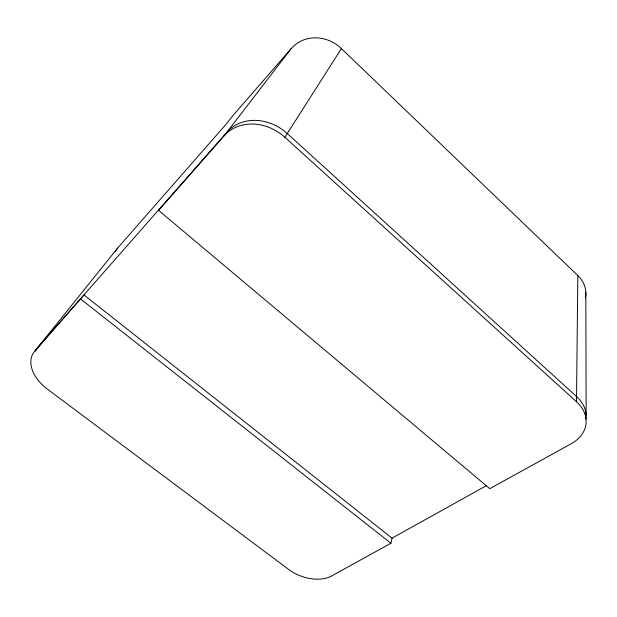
<?xml version="1.0" encoding="UTF-8"?>
<svg xmlns="http://www.w3.org/2000/svg" width="617" height="617" viewBox="0 0 617 617"><rect width="100%" height="100%" fill="white"/><g stroke="black" fill="none" stroke-linecap="round" stroke-linejoin="round"><path stroke-width="0.93" d="M161.677 206.456L158.608 210.382L489.798 488.672L571.249 443.723A40.93 29.685 5.6 0 0 576.509 401.76L577.844 275.591L341.394 48.589A36.642 33.588 47.4 0 0 291.209 48.589L232.779 115.749L226.323 123.978L117.631 248.08L34.668 351.343A35.184 22.883 32.5 0 0 47.355 389.119L289.034 569.715A31.621 19.551 18.8 0 0 331.506 576.023L390.923 543.238L392.05 538.14L486.196 485.772M158.608 210.382L224.218 135.748A44.733 37.969 37.1 0 1 284.892 137.282L341.394 48.589M224.218 135.748L291.209 48.589M34.668 351.343L83.927 294.934L392.05 538.14M80.65 299.044L390.923 543.238M284.892 137.282L576.509 401.76M585.826 292.358L586.135 415.125M35.578 350.98A34.968 22.875 32.6 0 1 38.015 347.178L227.033 132.084A44.393 37.807 37.4 0 1 287.275 133.542L576.563 396.538A40.645 29.616 5.4 0 1 585.965 419.043M115.232 251.721A29.878 22.119 35.1 0 1 117.631 248.08M577.844 275.591A34.043 27.433 0.6 0 1 585.394 297.772"/></g></svg>
